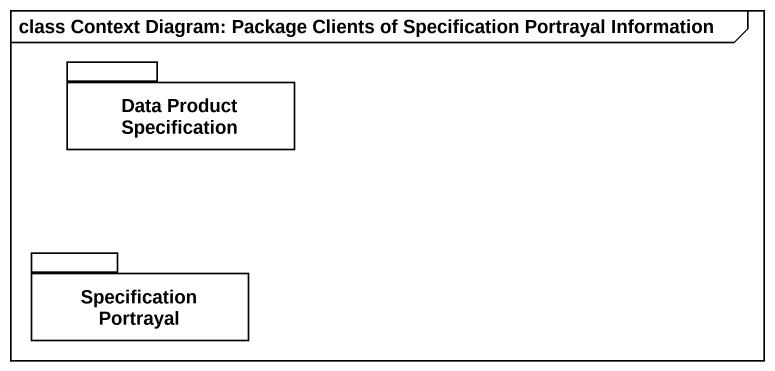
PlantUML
@startuml
mainframe class Context Diagram: Package Clients of Specification Portrayal Information
package "Data Product Specification" as Data_Product_Specification {
}
package "Specification Portrayal" as Specification_Portrayal {
}
@enduml
